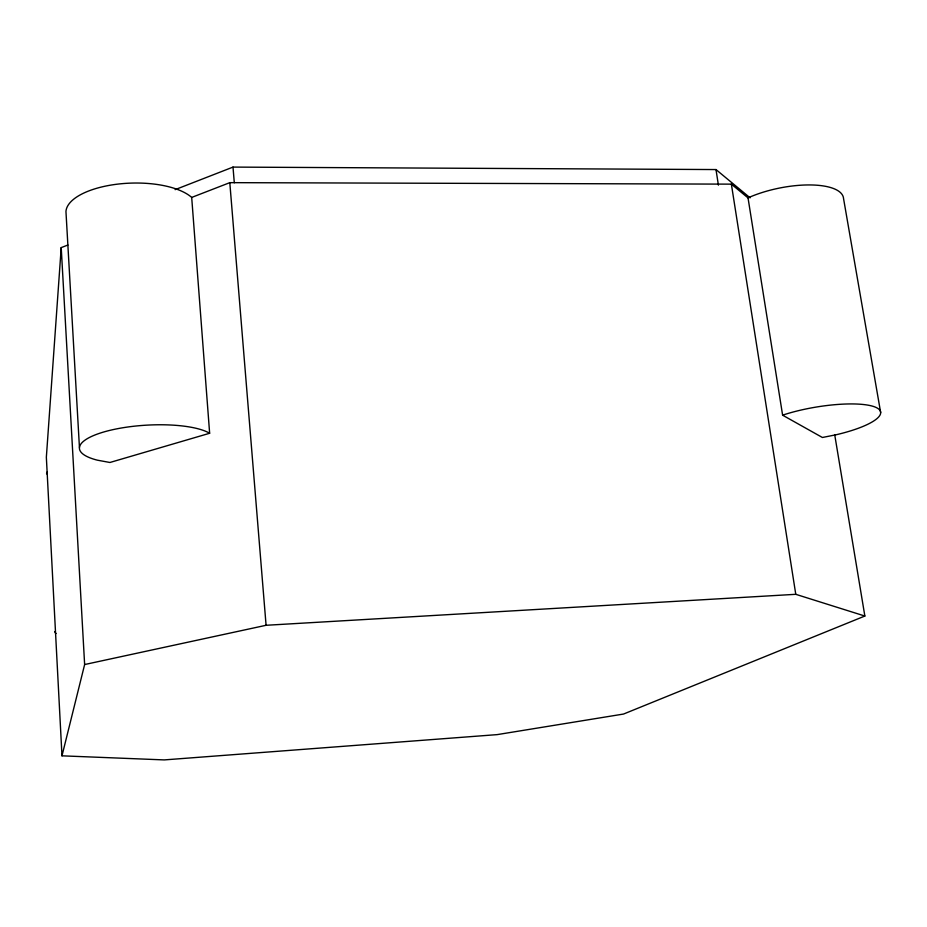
<?xml version="1.0" encoding="UTF-8"?>
<svg xmlns="http://www.w3.org/2000/svg" width="927" height="927" viewBox="0 0 927 927"><rect width="100%" height="100%" fill="white"/><g stroke="black" fill="none" stroke-linecap="round" stroke-linejoin="round"><path stroke-width="1.39" d="M67.891 245.029L61.217 247.602L46.35 457.243L61.982 755.829L164.253 759.908L497.15 734.624L623.547 714.045L864.856 616.038L834.694 434.636M61.982 755.829L84.635 664.543L61.217 247.602M79.444 447.417L65.956 211.518A65.829 27.265 -2 0 1 118.772 183.998A65.829 27.265 -2 0 1 191.692 197.428L229.803 182.654L731.368 184.137L748.031 197.903L748.726 197.544A61.309 22.155 -11.6 0 1 810.279 184.948A61.309 22.155 -11.6 0 1 843.547 198.552L880.65 412.492M175.145 189.641L233.001 167.092L715.992 169.56L750.105 197.833M782.62 415.192L783.35 414.914A63.221 15.55 -9.5 0 1 874.671 406.872A63.221 15.55 -9.5 0 1 836.061 434.775L822.4 437.486L782.62 415.192L748.031 197.903M209.641 433.268L109.931 462.48L97.428 460.186A68.1 19.247 -3.4 0 1 110.162 430.29A68.1 19.247 -3.4 0 1 209.641 433.268L191.692 197.428M84.635 664.543L266.084 625.285L795.772 594.311L864.856 616.038M731.368 184.137L795.772 594.311M715.992 169.56L718.402 185.145M233.001 167.092L234.299 182.758M229.803 182.654L266.084 625.285M46.593 473.871A43.187 11.553 -3 0 1 47.381 471.808M56.095 633.5A44.16 7.961 -3.9 0 1 54.832 631.507"/></g></svg>
